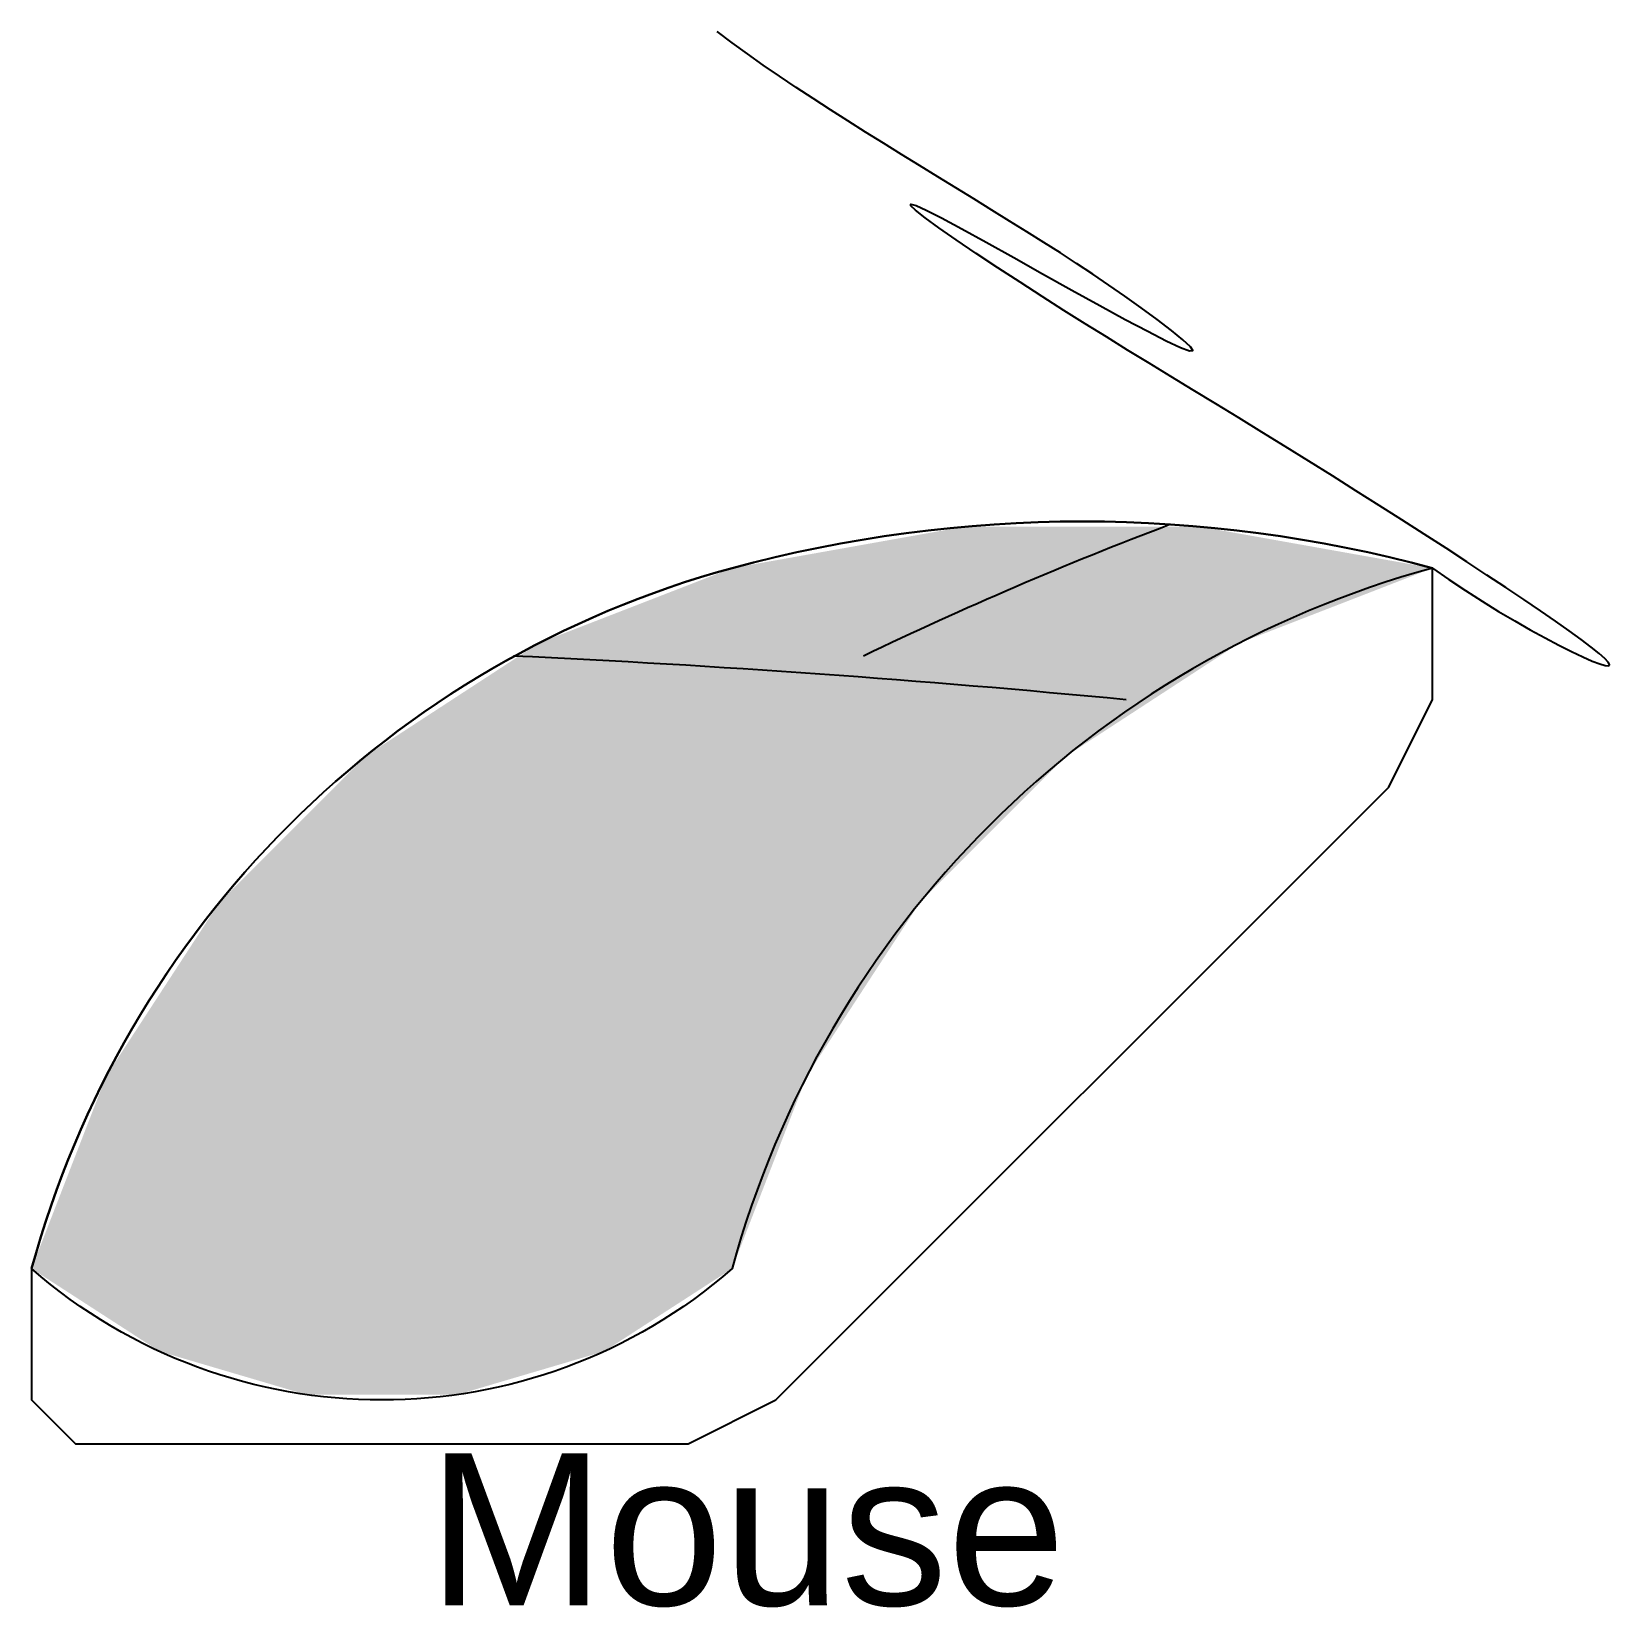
# Model space of a CAD drawing. Extents: x 1.85 to 3, y 4.21 to 5.36.
import ezdxf
from ezdxf.enums import TextEntityAlignment as Align

# ---------------------------------------------------------------- set-up
doc = ezdxf.new("R2010")
doc.units = 0
doc.header["$MEASUREMENT"] = 0
doc.layers.add('NETWORK', color=7, linetype='CONTINUOUS')
doc.styles.add('_NET_TEXT', font='arial.ttf')
doc.styles.get("Standard").update_dxf_attribs({"font": 'txt.shx'})

# ---------------------------------------------------------------- blocks, each defined once
blk = doc.blocks.new('MOUSE', base_point=(2.362205, 4.650591))
at = {"layer": 'NETWORK', "color": 7, "linetype": 'CONTINUOUS'}
blk.add_lwpolyline([(2.874016, 4.970472), (2.88596, 4.962128), (2.89807, 4.954041), (2.910205, 4.946268), (2.922226, 4.938865), (2.933994, 4.931889), (2.945369, 4.925396), (2.956202, 4.919448), (2.966319, 4.914118), (2.975543, 4.909482), (2.983698, 4.905614), (2.990608, 4.902588), (2.996096, 4.900481), (3.000045, 4.899337), (3.00242, 4.89916), (3.003196, 4.899953), (3.002344, 4.901716), (2.99984, 4.90445), (2.995659, 4.908154), (2.989852, 4.912791), (2.982537, 4.91829), (2.973838, 4.92458), (2.963874, 4.931587), (2.952768, 4.939239), (2.940638, 4.947465), (2.927586, 4.956204), (2.913701, 4.9654), (2.899072, 4.974997), (2.883789, 4.98494), (2.867939, 4.995172), (2.851615, 5.005638), (2.834914, 5.016275), (2.817937, 5.027019), (2.800785, 5.037806), (2.78356, 5.048574), (2.766361, 5.059257), (2.749277, 5.069805), (2.73235, 5.080203), (2.715613, 5.090446), (2.699098, 5.10053), (2.682838, 5.110449), (2.666866, 5.120199), (2.651166, 5.129808), (2.635625, 5.139372), (2.620118, 5.148996), (2.604519, 5.158785), (2.588704, 5.168842), (2.572557, 5.179267), (2.556296, 5.18993), (2.540563, 5.200416), (2.526026, 5.210289), (2.513352, 5.219117), (2.503208, 5.226466), (2.496243, 5.231914), (2.492779, 5.235245), (2.492879, 5.236404), (2.496603, 5.235343), (2.504007, 5.232011), (2.515149, 5.226358), (2.53001, 5.218385), (2.547933, 5.208505), (2.567945, 5.197338), (2.58907, 5.185503), (2.610334, 5.17362), (2.630762, 5.16231), (2.649449, 5.152145), (2.665827, 5.143475), (2.679431, 5.136583), (2.689792, 5.131751), (2.696443, 5.129263), (2.698918, 5.1294), (2.697049, 5.13225), (2.691514, 5.137351), (2.683137, 5.144144), (2.672743, 5.15207), (2.661158, 5.160571), (2.649201, 5.169091), (2.637377, 5.177297), (2.625642, 5.18524), (2.613898, 5.193009), (2.602048, 5.200694), (2.589992, 5.208383), (2.577638, 5.216163), (2.564965, 5.224069), (2.552038, 5.232077), (2.538923, 5.24016), (2.52569, 5.248292), (2.512404, 5.256446), (2.499133, 5.264598), (2.485915, 5.272739), (2.472775, 5.280875), (2.459735, 5.28901), (2.446817, 5.29715), (2.434045, 5.305298), (2.421443, 5.31346), (2.409043, 5.321632), (2.396882, 5.32981), (2.384998, 5.33799), (2.373427, 5.346165), (2.362205, 5.354331), (2.351369, 5.362483)], dxfattribs=at)
for points in [[(1.850394, 4.458661, -0.265564), (2.362205, 4.970472, -0.133188), (2.874016, 4.970472, 0.265564), (2.362205, 4.458661, -0.375)], [(1.850394, 4.458661), (1.850394, 4.362697), (1.882382, 4.330709), (2.330217, 4.330709), (2.394193, 4.362697), (2.842028, 4.810531), (2.874016, 4.874508), (2.874016, 4.970472, 0.133188), (2.362205, 4.970472, 0.265564)]]:
    blk.add_lwpolyline(points, format="xyb", close=True, dxfattribs=at)
for points in [[(2.458169, 4.906496, -0.010897), (2.569113, 4.956847, -0.010897), (2.682087, 5.002461, -0.014016)], [(2.202264, 4.906496, -0.01221), (2.650098, 4.874508, -0.014388)]]:
    blk.add_lwpolyline(points, format="xyb", dxfattribs=at)
at = {"layer": 'NETWORK', "color": 253}
for points in [[(1.905082, 4.599628), (2.362205, 4.970472), (2.531915, 5.000749)], [(1.905082, 4.599628), (2.531915, 5.000749), (2.704305, 5.000749)], [(1.905082, 4.599628), (2.704305, 5.000749), (2.874016, 4.970472)], [(1.905082, 4.599628), (2.221239, 4.915784), (2.362205, 4.970472)], [(1.905082, 4.599628), (2.874016, 4.970472), (2.73305, 4.915784)], [(1.905082, 4.599628), (2.094576, 4.833207), (2.221239, 4.915784)], [(1.905082, 4.599628), (2.73305, 4.915784), (2.606387, 4.833207)], [(1.905082, 4.599628), (1.987659, 4.72629), (2.094576, 4.833207)], [(1.905082, 4.599628), (2.606387, 4.833207), (2.49947, 4.72629)], [(1.905082, 4.599628), (2.49947, 4.72629), (2.416894, 4.599628)], [(1.905082, 4.599628), (1.943872, 4.398212), (1.850394, 4.458661)], [(1.905082, 4.599628), (2.416894, 4.599628), (2.362205, 4.458661)], [(1.905082, 4.599628), (2.362205, 4.458661), (2.268727, 4.398212)], [(1.905082, 4.599628), (2.268727, 4.398212), (2.16196, 4.366698)], [(1.905082, 4.599628), (2.16196, 4.366698), (2.050639, 4.366698)], [(1.905082, 4.599628), (2.050639, 4.366698), (1.943872, 4.398212)]]:
    blk.add_solid(points, dxfattribs=at)
at = {"layer": 'NETWORK', "color": 7, "style": '_NET_TEXT'}
blk.add_text('Mouse', height=0.111111, dxfattribs=at).set_placement((2.372867, 4.268252), align=Align.MIDDLE_CENTER)
at = {"layer": 'NETWORK', "flags": 1}
for tag, p in [('MANUFACTURER', (2.362205, 52.275591)), ('PRODUCTNUMBER', (2.362205, 42.750591)), ('PARTNUMBER', (2.362205, 33.225591)), ('PRODUCTDESCRIPTION', (2.362205, 23.700591)), ('ASSETNUMBER', (2.362205, 14.175591)), ('SERIALNUMBER', (2.362205, 4.650591)), ('LOCATION', (2.362205, -4.874409)), ('BUILDING', (2.362205, -14.399409)), ('ROOM', (2.362205, -23.924409)), ('DEPARTMENT', (2.362205, -33.449409))]:
    blk.add_attdef(tag, p, '', height=6.35, dxfattribs=at)

msp = doc.modelspace()

# ---------------------------------------------------------------- block references
at = {"layer": 'NETWORK'}
msp.add_blockref('MOUSE', (2.362205, 4.650591), dxfattribs=at)

doc.saveas('drawing.dxf')
